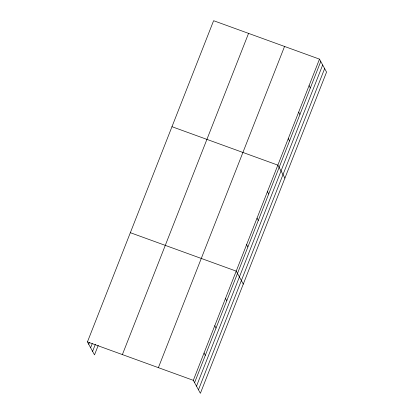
<?xml version="1.0" encoding="UTF-8"?>
<svg xmlns="http://www.w3.org/2000/svg" width="414" height="414" viewBox="0 0 414 414"><rect width="100%" height="100%" fill="white"/><g stroke="black" fill="none" stroke-linecap="round" stroke-linejoin="round"><path stroke-width="0.62" d="M87.442 341.902L213.614 20.7L319.489 59.135L326.558 72.098L200.386 393.3L193.317 380.337L87.442 341.902L94.511 354.865L98.237 345.369M88.71 344.225L89.408 342.445M90.625 347.734L92.255 343.579M92.596 351.351L95.391 344.231M122.384 354.586L248.555 33.384M158.381 367.653L284.553 46.451M193.317 380.337L319.489 59.135M194.585 382.66L320.757 61.458M196.5 386.169L322.672 64.967M198.472 389.786L324.643 68.584M171.976 126.7L277.856 165.134L284.92 178.092M130.343 232.694L236.218 271.129L243.287 284.092M309.082 85.636L310.345 87.954M298.675 112.132L299.938 114.455M288.263 138.633L289.531 140.957M267.444 191.63L268.712 193.954M257.037 218.131L258.3 220.45M246.625 244.627L247.893 246.951M225.495 298.432L226.758 300.75M214.768 325.735L216.036 328.054M204.045 353.038L205.308 355.357"/></g></svg>
